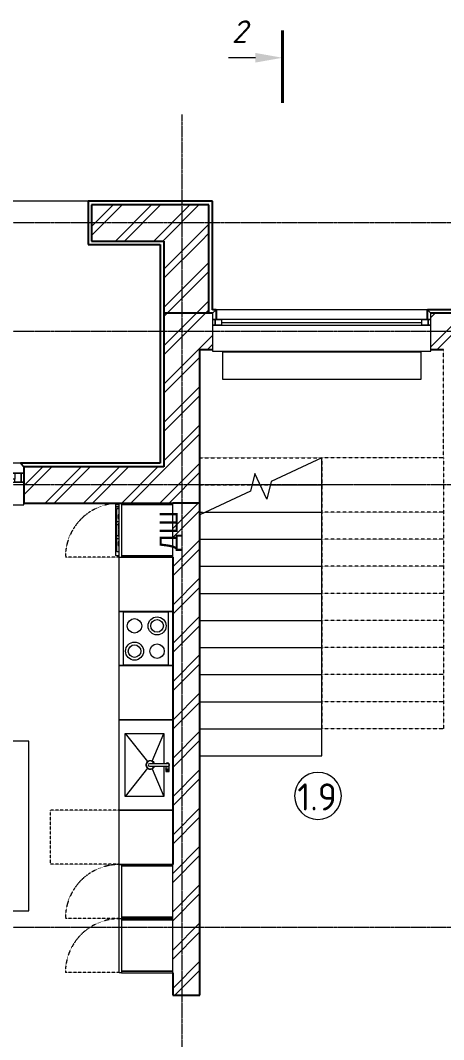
# Model space of a CAD drawing. Header units: millimetres. Extents: x -5016 to 63381, y -6019 to 88916.
# Drawn here: x 7710 to 12400, y 7660 to 18943 of the extents above; entities that cross this region are included whole.
import ezdxf

# ---------------------------------------------------------------- set-up
doc = ezdxf.new("R2010")
doc.units = ezdxf.units.MM
for name, pattern in [('Осевая 12-2-2', [16, 12, -2, 0, -2]), ('Пунктир 2-1_5', [3.5, 2, -1.5]), ('Сверху', [3.96875, 2.38125, -1.5875])]:
    doc.linetypes.add(name, pattern=pattern)
for name, color, linetype, lineweight in [('A-ANNO-NOTE', 8, 'Continuous', 13), ('A-AREA-IDEN', 8, 'Continuous', 13), ('A-FLOR', 9, 'Continuous', 13), ('A-GLAZ', 8, 'Continuous', 13), ('A-WALL', 8, 'Continuous', 13), ('A-WALL-PATT', 8, 'Continuous', 13), ('G-ANNO-SYMB', 8, 'Continuous', 13), ('I-FURN', 9, 'Continuous', 13), ('M-EQPM', 9, 'Continuous', 13), ('P-SANR-FIXT', 9, 'Continuous', 13), ('S-GRID', 8, 'Continuous', 13), ('S-STRS', 9, 'Continuous', 13), ('АР_подложка', 8, 'Continuous', 13), ('ТЗ_контекст', 8, 'Continuous', 18)]:
    doc.layers.add(name, color=color, linetype=linetype, lineweight=lineweight)
doc.styles.add('Arial', font='arial.ttf', dxfattribs={"height": 200})
doc.styles.add('GOST Common', font='GOST_Common.ttf', dxfattribs={"height": 300})
doc.styles.add('ISOCPEUR_I', font='isocpeui.ttf', dxfattribs={"height": 250})
pattern_1 = [(45, (0, 0), (-212.132, 212.132), []), (45, (0, 100), (-212.132, 212.132), [])]

# ---------------------------------------------------------------- blocks, each defined once
blk = doc.blocks.new('INT 02 Нижний модуль - x1-1563927-Этаж 1 - Планировка')
at = {"layer": 'I-FURN'}
for p, q in [((-300, 0), (-300, -600)), ((-300, -600), (300, -600)), ((300, -600), (300, -570))]:
    blk.add_line(p, q, dxfattribs=at)
at = {"layer": 'I-FURN', "color": 8, "linetype": 'Сверху', "true_color": 0x808080}
for p, q in [((-298, -600), (-298, -1360)), ((298, -600), (298, -1360)), ((-298, -1360), (298, -1360))]:
    blk.add_line(p, q, dxfattribs=at)
blk = doc.blocks.new('INT 02 Нижний модуль - x2-1563935-Этаж 1 - Планировка')
at = {"layer": 'I-FURN'}
for p, q in [((-500, 0), (-500, -600)), ((500, -600), (500, 0)), ((-350, -530), (-350, -100)), ((-350, -100), (-12, -100)), ((12, -100), (350, -100)), ((350, -100), (350, -530)), ((350, -530), (-350, -530)), ((-500, -600), (500, -600))]:
    blk.add_line(p, q, dxfattribs=at)
blk = doc.blocks.new('INT 02 Смеситель кухонный - Смеситель кухонный 360-1566564-Этаж 1 - Планировка')
at = {"layer": 'P-SANR-FIXT'}
for p, q in [((42, 19), (7, 19)), ((42, 0), (42, 19)), ((42, -19), (42, 0)), ((72, 19), (43, 19)), ((43, 0), (43, 19)), ((43, -19), (43, 0)), ((72, 0), (72, 19)), ((72, -19), (72, 0)), ((12, -19), (42, -19)), ((43, -19), (72, -19))]:
    blk.add_line(p, q, dxfattribs=at)
at = {"layer": 'P-SANR-FIXT', "flags": 128}
for points in [[(-12, 0), (-12, 0), (-12, 0), (-12, -1), (-12, -1), (-12, -2), (-12, -3), (-12, -4), (-12, -5), (-12, -6), (-12, -8), (-12, -10), (-12, -11), (-12, -13), (-12, -15), (-12, -17), (-12, -20), (-12, -22), (-12, -25), (-12, -28), (-12, -30), (-12, -33), (-12, -36), (-12, -39), (-12, -43), (-12, -46), (-12, -49), (-12, -53), (-12, -56), (-12, -60), (-12, -64), (-12, -68), (-12, -71), (-12, -75), (-12, -79), (-12, -83), (-12, -87), (-12, -91), (-12, -95), (-12, -99), (-12, -103), (-12, -107), (-12, -111), (-12, -115), (-12, -119), (-12, -123), (-12, -127), (-12, -130), (-12, -134), (-12, -138), (-12, -142), (-12, -145), (-12, -149), (-12, -152), (-12, -156), (-12, -159), (-12, -162), (-12, -165), (-12, -168), (-12, -171), (-12, -174), (-12, -176), (-12, -179), (-12, -181), (-12, -184), (-12, -186), (-12, -188), (-12, -190), (-12, -191), (-12, -193), (-12, -194), (-12, -195), (-12, -197), (-12, -198), (-12, -198), (-12, -199), (-12, -199), (-12, -200), (-12, -200), (-12, -200)], [(12, -200), (12, -200), (12, -200), (12, -199), (12, -199), (12, -198), (12, -197), (12, -196), (12, -195), (12, -194), (12, -192), (12, -190), (12, -189), (12, -187), (12, -185), (12, -183), (12, -180), (12, -178), (12, -175), (12, -172), (12, -170), (12, -167), (12, -164), (12, -161), (12, -157), (12, -154), (12, -151), (12, -147), (12, -144), (12, -140), (12, -136), (12, -132), (12, -129), (12, -125), (12, -121), (12, -117), (12, -113), (12, -109), (12, -105), (12, -101), (12, -97), (12, -93), (12, -89), (12, -85), (12, -81), (12, -77), (12, -73), (12, -70), (12, -66), (12, -62), (12, -58), (12, -55), (12, -51), (12, -48), (12, -44), (12, -41), (12, -38), (12, -35), (12, -32), (12, -29), (12, -26), (12, -24), (12, -21), (12, -19), (12, -16), (12, -14), (12, -12), (12, -10), (12, -9), (12, -7), (12, -6), (12, -5), (12, -3), (12, -2), (12, -2), (12, -1), (12, -1), (12, 0), (12, 0), (12, 0)], [(42, 18), (43, 17), (43, 17), (44, 17), (45, 17), (45, 17), (46, 17), (47, 17), (48, 17), (48, 16), (49, 16), (49, 16), (50, 16), (51, 15), (51, 15), (52, 14), (52, 14), (53, 14), (54, 13), (54, 13), (55, 12), (55, 12), (55, 11), (56, 11), (56, 10), (57, 9), (57, 9), (57, 8), (58, 8), (58, 7), (58, 6), (59, 6), (59, 5), (59, 4), (59, 4), (59, 3), (59, 2), (59, 2), (59, 1), (59, 0), (59, 0)], [(59, 0), (59, -1), (59, -1), (59, -2), (59, -3), (59, -3), (59, -4), (59, -5), (59, -6), (58, -6), (58, -7), (58, -7), (58, -8), (57, -9), (57, -9), (56, -10), (56, -10), (56, -11), (55, -12), (55, -12), (54, -13), (54, -13), (53, -13), (53, -14), (52, -14), (51, -15), (51, -15), (50, -15), (50, -16), (49, -16), (48, -16), (48, -17), (47, -17), (46, -17), (46, -17), (45, -17), (44, -17), (44, -17), (43, -17), (42, -17), (42, -17)]]:
    blk.add_lwpolyline(points, dxfattribs=at)
at = {"layer": 'P-SANR-FIXT'}
for centre, radius, start, end in [((0, 0), 22.5, 180, 237.5858), ((0, 0), 22.5, 60, 180), ((0, 0), 20, 360, 180), ((0, 0), 20, 180, 232.7574), ((0, 0), 20, 307.2426, 360), ((60, 0), 3.5, 360, 180), ((60, 0), 3.5, 180, 360), ((0, -200), 12, 180, 360)]:
    blk.add_arc(centre, radius, start, end, dxfattribs=at)
for points, knots in [([(9, 18), (8, 18), (8, 18), (8, 19), (7, 19), (7, 19), (7, 19)], [0.4001033, 0.4001033, 0.4001033, 0.4001033, 0.41666667, 0.43055556, 0.4375, 0.44444444, 0.44444444, 0.44444444, 0.44444444]), ([(12, 16), (12, 16), (12, 16), (12, 16), (12, 16), (11, 16), (11, 17)], [0.30130214, 0.30130214, 0.30130214, 0.30130214, 0.30555556, 0.31944444, 0.32638889, 0.33333333, 0.33333333, 0.33333333, 0.33333333]), ([(56, 0), (56, 0), (57, 1), (57, 1), (57, 2), (57, 2), (58, 3), (58, 3), (59, 3), (59, 3), (60, 4), (61, 3), (61, 3), (62, 3), (62, 3), (63, 2), (63, 1), (63, 1), (63, 0)], [0, 0, 0, 0, 0.055556, 0.111111, 0.166667, 0.222222, 0.277778, 0.333333, 0.388889, 0.444444, 0.513889, 0.548611, 0.583333, 0.652778, 0.722222, 0.791667, 0.861111, 1, 1, 1, 1]), ([(63, 0), (63, 0), (63, -1), (63, -1), (63, -2), (63, -2), (62, -3), (62, -3), (61, -3), (61, -3), (60, -4), (59, -3), (59, -3), (58, -3), (58, -3), (57, -2), (57, -1), (56, -1), (56, 0)], [0, 0, 0, 0, 0.055556, 0.111111, 0.166667, 0.222222, 0.277778, 0.333333, 0.388889, 0.444444, 0.513889, 0.548611, 0.583333, 0.652778, 0.722222, 0.791667, 0.861111, 1, 1, 1, 1])]:
    blk.add_open_spline(points, degree=3, knots=knots, dxfattribs=at)
blk = doc.blocks.new('INT 02 Раковина - Подстольная-1566565-Этаж 1 - Планировка')
at = {"layer": 'P-SANR-FIXT'}
for p, q in [((-43, -231), (-350, -100)), ((43, -231), (350, -100)), ((-350, -530), (-37, -280)), ((37, -280), (350, -530))]:
    blk.add_line(p, q, dxfattribs=at)
at = {"layer": 'P-SANR-FIXT', "flags": 128}
for points in [[(-43, -231), (-37, -220), (-28, -212), (-18, -206), (-12, -204)], [(12, -204), (18, -206), (28, -212), (37, -220), (43, -231)], [(-48, -250), (-46, -240), (-43, -231)], [(-37, -280), (-43, -271), (-46, -261), (-48, -250)], [(37, -280), (28, -288), (18, -294), (6, -297), (-6, -297), (-18, -294), (-28, -288), (-37, -280)], [(47, -250), (46, -261), (43, -271), (37, -280)], [(43, -231), (46, -240), (47, -250)]]:
    blk.add_lwpolyline(points, dxfattribs=at)
at = {"layer": 'P-SANR-FIXT'}
for radius, start, end in [(45, 105.4881, 180), (47.5, 138.2234, 145.8399), (47.5, 123.3585, 130.9722), (47.5, 108.4932, 116.1051), (45, 360, 74.5119), (47.5, 63.8949, 71.5068), (47.5, 49.0278, 56.6415), (47.5, 34.1601, 41.7766), (47.5, 166.3345, 180), (47.5, 180, 194.0522), (47.5, 153.088, 162.0453), (45, 180, 360), (47.5, 198.6351, 208.1454), (47.5, 213.5421, 221.9663), (47.5, 229.113, 236.7839), (47.5, 243.936, 251.6024), (47.5, 258.7577, 266.4219), (47.5, 273.5781, 281.2423), (47.5, 288.3976, 296.064), (47.5, 303.2161, 310.887), (47.5, 318.0337, 326.4579), (47.5, 17.9267, 26.912), (47.5, 331.8546, 341.3649), (47.5, 0, 13.6655), (47.5, 345.9478, 360)]:
    blk.add_arc((0, -250), radius, start, end, dxfattribs=at)
blk = doc.blocks.new('INT 02 Нижний модуль - x3-1563960-Этаж 1 - Планировка')
at = {"layer": 'I-FURN'}
for p, q in [((-300, 600), (-300, 0)), ((300, 600), (-300, 600)), ((300, 0), (300, 600))]:
    blk.add_line(p, q, dxfattribs=at)
blk = doc.blocks.new('INT 02 Электр_плита - 580-1566566-Этаж 1 - Планировка')
at = {"layer": 'M-EQPM'}
for p, q in [((290, 550), (-290, 550)), ((-290, 550), (-290, 50)), ((290, 50), (290, 550)), ((-290, 50), (290, 50))]:
    blk.add_line(p, q, dxfattribs=at)
for centre, radius in [((-140, 425), 100), ((-140, 425), 70), ((140, 425), 80), ((-140, 175), 80), ((140, 175), 100), ((140, 175), 70)]:
    blk.add_circle(centre, radius, dxfattribs=at)
blk = doc.blocks.new('INT 02 Пенал - x4-1563996-Этаж 1 - Планировка')
at = {"layer": 'I-FURN'}
for p, q in [((-284, 0), (-300, 0)), ((-300, 0), (-300, -570)), ((-284, -570), (-284, 0)), ((284, 0), (-284, 0)), ((-284, 0), (-284, -570)), ((300, 0), (284, 0)), ((284, 0), (284, -570)), ((284, -570), (284, 0)), ((300, -570), (300, 0)), ((-300, -570), (-284, -570)), ((-298, -570), (-298, -595)), ((298, -595), (-298, -595)), ((-284, -570), (284, -570)), ((-266.5, -625), (-266.5, -595)), ((-253.5, -625), (-266.5, -625)), ((-253.5, -595), (-253.5, -625)), ((-92.5, -595), (-92.5, -620)), ((-62.5, -620), (-62.5, -598)), ((62.5, -598), (62.5, -620)), ((92.5, -620), (92.5, -595)), ((284, -570), (300, -570)), ((298, -595), (298, -570))]:
    blk.add_line(p, q, dxfattribs=at)
at = {"layer": 'I-FURN', "color": 8, "linetype": 'Сверху', "true_color": 0x808080}
blk.add_line((298, -595), (298, -1191), dxfattribs=at)
blk.add_arc((298, -595), 596, 180, 270, dxfattribs=at)
blk = doc.blocks.new('INT 02 ОБ - Духовка встроенная-1566567-Этаж 1 - Планировка')
at = {"layer": 'M-EQPM'}
for p, q in [((-283, -595), (-285, -595)), ((-267, -595), (-267, -635)), ((-267, -635), (297, -635)), ((-225, -620), (-225, -595)), ((255, -620), (-225, -620)), ((-155, -595), (-155, -607)), ((-155, -607), (-115, -607)), ((-115, -607), (-115, -595)), ((-63, -595), (-63, -598)), ((-58, -598), (-63, -598)), ((-58, -595), (-58, -598)), ((-51, -598), (-58, -598)), ((-51, -595), (-51, -598)), ((-49, -598), (-51, -598)), ((-49, -598), (-49, -595)), ((-7, -598), (-49, -598)), ((-7, -595), (-7, -598)), ((0, -598), (-7, -598)), ((0, -595), (0, -598)), ((10, -595), (10, -598)), ((18, -598), (10, -598)), ((18, -595), (18, -598)), ((44, -598), (18, -598)), ((44, -598), (44, -595)), ((52, -598), (44, -598)), ((52, -595), (52, -598)), ((78, -598), (52, -598)), ((78, -595), (78, -598)), ((86, -598), (78, -598)), ((86, -595), (86, -598)), ((145, -595), (145, -607)), ((145, -607), (185, -607)), ((185, -607), (185, -595)), ((255, -595), (255, -620)), ((297, -635), (297, -595)), ((315, -595), (313, -595)), ((315, -595), (315, -570))]:
    blk.add_line(p, q, dxfattribs=at)
blk = doc.blocks.new('INT 02 Нижний модуль - x3-1564040-Этаж 1 - Планировка')
at = {"layer": 'I-FURN'}
for p, q in [((-300, 600), (-300, 0)), ((300, 600), (-300, 600)), ((300, 0), (300, 600))]:
    blk.add_line(p, q, dxfattribs=at)
blk = doc.blocks.new('INT 02 Нижний модуль - x3-V4-Этаж 1 - Планировка')
at = {"layer": 'I-FURN'}
for p, q in [((-300, 600), (-300, 0)), ((300, 600), (-300, 600)), ((300, 595), (300, 600))]:
    blk.add_line(p, q, dxfattribs=at)
blk = doc.blocks.new('INT 02 Пенал - x2-1564052-Этаж 1 - Планировка')
at = {"layer": 'I-FURN'}
for p, q in [((-284, 0), (-300, 0)), ((-300, 0), (-300, -570)), ((-284, -570), (-284, 0)), ((284, 0), (-284, 0)), ((-284, 0), (-284, -570)), ((300, 0), (284, 0)), ((284, 0), (284, -570)), ((284, -570), (284, 0)), ((300, -570), (300, 0)), ((-300, -570), (-284, -570)), ((-298, -570), (-298, -595)), ((298, -595), (-298, -595)), ((-284, -570), (284, -570)), ((284, -570), (300, -570)), ((298, -595), (298, -570))]:
    blk.add_line(p, q, dxfattribs=at)
at = {"layer": 'I-FURN', "color": 8, "linetype": 'Сверху', "true_color": 0x808080}
blk.add_line((298, -595), (298, -1191), dxfattribs=at)
blk.add_line((298, -595), (298, -1191), dxfattribs=at)
blk.add_arc((298, -595), 596, 180, 270, dxfattribs=at)
blk.add_arc((298, -595), 596, 180, 270, dxfattribs=at)
blk = doc.blocks.new('INT 20 Окно Прямоугольник 1ст - Ок-лестница 2420мм-1568873-Этаж 1 - Планировка')
at = {"layer": 'A-GLAZ'}
for p, q in [((-1170, 240), (-1210, 200)), ((1170, 240), (-1170, 240)), ((1210, 200), (1170, 240)), ((-1210, 200), (-1210, 130)), ((-1210, 130), (-1110, 130)), ((-1180, 130), (-1210, 130)), ((-1210, 130), (-1210, 70)), ((-1180, 70), (-1180, 130)), ((-1110, 130), (-1180, 130)), ((-1180, 130), (-1180, 70)), ((1110, 130), (1210, 130)), ((1180, 130), (1110, 130)), ((1210, 130), (1180, 130)), ((1180, 130), (1180, 70)), ((1180, 70), (1180, 130)), ((1210, 130), (1210, 200)), ((1210, 70), (1210, 130)), ((-1210, 70), (-1180, 70)), ((-1110, 70), (-1210, 70)), ((-1210, 70), (-1210, -200)), ((-1180, 70), (-1110, 70)), ((1210, 70), (1110, 70)), ((1110, 70), (1180, 70)), ((1180, 70), (1210, 70)), ((1210, -200), (1210, 70)), ((-1210, -200), (-1210, -220)), ((-1210, -220), (1210, -220)), ((1210, -220), (1210, -200))]:
    blk.add_line(p, q, dxfattribs=at)
blk = doc.blocks.new('INT 20 Откосы окон снаружи Прямоугольник - INT 20 Откосы окон снаружи Прямоугольник-1566588-Этаж 1 - Планировка')
at = {"layer": 'A-WALL', "lineweight": 25}
for p, q in [((-1187, 30), (-1187, -80)), ((1153, -80), (1153, 30))]:
    blk.add_line(p, q, dxfattribs=at)
blk = doc.blocks.new('INT 20 Окно раздвижное 3ст - INT 20 Окно раздвижное 3ст 4200-3000-1568881-Этаж 1 - Планировка')
at = {"layer": 'A-GLAZ'}
for p, q in [((2960, 240), (-2960, 240)), ((-3000, 130), (-2900, 130)), ((-2970, 130), (-3000, 130)), ((-2970, 30), (-2970, 130)), ((-2900, 130), (-2970, 130)), ((-2970, 130), (-2970, 30)), ((-2900, 130), (-2970, 130)), ((-2970, 130), (-2970, 30)), ((-2830, 130), (-2900, 130)), ((-2900, 130), (-2900, 97)), ((-2830, 97), (-2830, 130)), ((-990, 130), (-2830, 130)), ((-2830, 130), (-2830, 97)), ((-2830, 113), (-990, 113)), ((-920, 130), (-990, 130)), ((-990, 130), (-990, 97)), ((-990, 97), (-990, 130)), ((-920, 97), (-920, 130)), ((-920, 130), (3000, 130)), ((2970, 130), (-920, 130)), ((2900, 130), (2900, 63)), ((2970, 130), (2900, 130)), ((3000, 130), (2970, 130)), ((2970, 130), (2970, 30)), ((2970, 30), (2970, 130)), ((2970, 30), (2970, 130)), ((-3000, 30), (-2970, 30)), ((920, 30), (-3000, 30)), ((-2970, 30), (920, 30)), ((-2970, 30), (-2900, 30)), ((-2900, 97), (-2830, 97)), ((-2900, 30), (-2900, 97)), ((-2830, 97), (-990, 97)), ((-920, 97), (-990, 97)), ((-990, 97), (-990, 63)), ((-990, 97), (-920, 97)), ((-990, 63), (-920, 63)), ((-920, 63), (-920, 97)), ((920, 97), (-920, 97)), ((-920, 97), (-920, 63)), ((-920, 80), (920, 80)), ((-920, 63), (920, 63)), ((990, 97), (920, 97)), ((920, 97), (920, 63)), ((920, 63), (920, 97)), ((920, 63), (990, 63)), ((990, 63), (920, 63)), ((920, 63), (920, 30)), ((920, 30), (990, 30)), ((990, 63), (990, 97)), ((990, 30), (990, 63)), ((2830, 63), (990, 63)), ((990, 63), (990, 30)), ((990, 47), (2830, 47)), ((990, 30), (2830, 30)), ((2900, 63), (2830, 63)), ((2830, 63), (2830, 30)), ((2830, 30), (2830, 63)), ((2830, 30), (2900, 30)), ((2900, 30), (2900, 63)), ((3000, 30), (2900, 30)), ((2900, 30), (2970, 30)), ((2900, 30), (2970, 30)), ((2970, 30), (3000, 30)), ((-3000, -200), (-3000, -220)), ((-3000, -220), (3000, -220)), ((1850, -240), (1880, -210)), ((3000, -220), (3000, -200)), ((1850, -240), (1880, -270)), ((1850, -240), (1970, -240))]:
    blk.add_line(p, q, dxfattribs=at)
blk = doc.blocks.new('INT 02 Столешница островная - INT 02 Столешница островная-1565450-Этаж 1 - Планировка')
at = {"layer": 'I-FURN'}
for p, q in [((2478, 0), (598, 0)), ((598, 0), (598, -900)), ((2478, -900), (2478, 0)), ((598, -900), (2478, -900))]:
    blk.add_line(p, q, dxfattribs=at)
blk = doc.blocks.new('INT 20 Откосы окон снаружи Прямоугольник - INT 20 Откосы окон снаружи Прямоугольник-1566600-Этаж 1 - Планировка')
at = {"layer": 'A-WALL', "lineweight": 25}
for p, q in [((-1187, 30), (-1187, -80)), ((1153, -80), (1153, 30))]:
    blk.add_line(p, q, dxfattribs=at)
blk = doc.blocks.new('INT 20 Стекло - Стекло-1566589-Этаж 1 - Планировка')
at = {"layer": 'A-GLAZ'}
for p, q in [((1820, 30), (-400, 30)), ((-400, 30), (-400, -30)), ((-400, 0), (1820, 0)), ((1820, -30), (1820, 30)), ((-400, -30), (1820, -30))]:
    blk.add_line(p, q, dxfattribs=at)
blk = doc.blocks.new('Разрез - Номер спереди-3576-Этаж 1 - Планировка')
at = {"layer": 'G-ANNO-SYMB'}
blk.add_hatch(color=256, dxfattribs=at).paths.add_polyline_path([(2.47, -3), (3, 0), (3.53, -3)])
at = {"layer": 'G-ANNO-SYMB', "lineweight": 40}
blk.add_line((0, 0), (8, 0), dxfattribs=at)
at = {"layer": 'G-ANNO-SYMB'}
blk.add_line((3, -3), (3, -6), dxfattribs=at)
blk = doc.blocks.new('INT Марка помещения - Номер помещения _ Площадь _ Имя-1615504-Этаж 1 - Планировка')
at = {"layer": 'A-AREA-IDEN'}
for start, end in [(360, 180), (180, 360)]:
    blk.add_arc((0, 0), 2.6, start, end, dxfattribs=at)
blk = doc.blocks.new('АР_plan1')
at = {"layer": 'A-WALL-PATT', "lineweight": 9}
h = blk.add_hatch(dxfattribs=at)
h.set_pattern_fill('FP_1', color=256, style=0, pattern_type=2)
h.set_pattern_definition(pattern_1)
h.paths.add_polyline_path([(11968, 21173), (11968, 21573), (10668, 21573), (10668, 21173), (11468, 21173)])
h = blk.add_hatch(dxfattribs=at)
h.set_pattern_fill('FP_1', color=256, style=0, pattern_type=2)
h.set_pattern_definition(pattern_1)
h.paths.add_polyline_path([(11468, 20373), (11968, 20373), (11968, 21173), (11468, 21173), (11468, 20798)])
h = blk.add_hatch(dxfattribs=at)
h.set_pattern_fill('FP_1', color=256, style=0, pattern_type=2)
h.set_pattern_definition(pattern_1)
h.paths.add_polyline_path([(11868, 18673), (11868, 20373), (11468, 20373), (11468, 18673), (11681, 18673)])
h = blk.add_hatch(dxfattribs=at)
h.set_pattern_fill('FP_1', color=256, style=0, pattern_type=2)
h.set_pattern_definition(pattern_1)
h.paths.add_polyline_path([(14930, 19973), (14968, 19973), (14968, 20373), (14428, 20373), (14428, 19973), (14568, 19973)])
h.paths.add_polyline_path([(11868, 19973), (12008, 19973), (12008, 20373), (11868, 20373), (11868, 20243)])
h = blk.add_hatch(dxfattribs=at)
h.set_pattern_fill('FP_1', color=256, style=0, pattern_type=2)
h.set_pattern_definition(pattern_1)
h.paths.add_polyline_path([(11868, 18273), (11868, 18673), (9918, 18673), (9918, 18273), (11681, 18273)])
h.paths.add_polyline_path([(3918, 18273), (3918, 18673), (1968, 18673), (1968, 18273), (3377, 18273)])
h = blk.add_hatch(dxfattribs=at)
h.set_pattern_fill('FP_1', color=256, style=0, pattern_type=2)
h.set_pattern_definition(pattern_1)
h.paths.add_polyline_path([(11568, 5973), (11868, 5973), (11868, 7373), (11568, 7373)])
h.paths.add_polyline_path([(11681, 8273), (11868, 8273), (11868, 9573), (11568, 9573), (11568, 8273)])
h.paths.add_polyline_path([(11568, 10273), (11868, 10273), (11868, 10823), (11568, 10823)])
h.paths.add_polyline_path([(11868, 11123), (11868, 11323), (11568, 11323), (11568, 11123)])
h.paths.add_polyline_path([(11568, 12823), (11868, 12823), (11868, 18273), (11568, 18273), (11568, 12924)])
at = {"layer": 'A-FLOR'}
blk.add_line((10628, 21613), (3208, 21613), dxfattribs=at)
at = {"layer": 'A-WALL', "lineweight": 25}
for p, q in [((10628, 21613), (10628, 21133)), ((12008, 21613), (10628, 21613)), ((11968, 21573), (10668, 21573)), ((10668, 21573), (10668, 21173)), ((11968, 20373), (11968, 21573)), ((12008, 20413), (12008, 21613)), ((10628, 21133), (11428, 21133)), ((10668, 21173), (11468, 21173)), ((11428, 21133), (11428, 18713)), ((11468, 21173), (11468, 18673)), ((12008, 20373), (11468, 20373)), ((12048, 20413), (12008, 20413)), ((15008, 20413), (14388, 20413)), ((14968, 20373), (14428, 20373)), ((11868, 19973), (12008, 19973)), ((11868, 12823), (11868, 19973)), ((14428, 19973), (14568, 19973)), ((11428, 18713), (9878, 18713)), ((9878, 18713), (9918, 18673)), ((9918, 18673), (9918, 18273)), ((11468, 18673), (9918, 18673)), ((9918, 18273), (10998, 18273)), ((11868, 18273), (11568, 18273)), ((11568, 17673), (11568, 14273)), ((11568, 13073), (11568, 12823)), ((11568, 12823), (11868, 12823))]:
    blk.add_line(p, q, dxfattribs=at)
at = {"layer": 'G-ANNO-SYMB', "linetype": 'Пунктир 2-1_5'}
blk.add_line((12783, 23502), (12783, 23252), dxfattribs=at)
at = {"layer": 'S-GRID', "color": 251, "linetype": 'Осевая 12-2-2', "true_color": 0x646464}
for p, q in [((11668, 22575), (11668, -1346)), ((23376, 21373), (-1176, 21373)), ((23376, 20173), (-1176, 20173)), ((23376, 18473), (-1176, 18473)), ((23376, 13573), (-1176, 13573))]:
    blk.add_line(p, q, dxfattribs=at)
at = {"layer": 'S-STRS', "linetype": 'Пунктир 2-1_5'}
for p, q in [((11868, 19973), (11868, 18773)), ((12008, 19973), (11868, 19973)), ((14568, 19973), (14428, 19973)), ((14568, 18773), (14568, 19973)), ((11868, 18773), (13218, 18773)), ((11868, 18580), (11868, 18773)), ((14568, 18773), (13218, 18773)), ((13218, 18773), (13218, 15773)), ((14568, 18773), (14568, 15773)), ((11868, 18473), (12446, 18473)), ((12536, 18473), (12647, 18473)), ((14568, 18473), (13218, 18473)), ((11868, 18173), (11931, 18173)), ((14568, 18173), (13218, 18173)), ((14568, 17873), (13218, 17873)), ((14568, 17573), (13218, 17573)), ((14568, 17273), (13218, 17273)), ((14568, 16973), (13218, 16973)), ((14568, 16673), (13218, 16673)), ((14568, 16373), (13218, 16373)), ((14568, 16073), (13218, 16073)), ((14568, 15773), (13218, 15773))]:
    blk.add_line(p, q, dxfattribs=at)
at = {"layer": 'S-STRS'}
for p, q in [((13218, 18773), (12656, 18511)), ((13218, 18473), (13218, 18773)), ((12477, 18599), (12430, 18405)), ((12609, 18316), (12477, 18599)), ((12656, 18511), (12609, 18316)), ((12430, 18405), (11868, 18143)), ((12446, 18473), (12536, 18473)), ((12647, 18473), (13218, 18473)), ((13218, 18173), (13218, 18473)), ((11931, 18173), (13218, 18173)), ((13218, 17873), (13218, 18173)), ((11868, 17873), (13218, 17873)), ((13218, 17573), (13218, 17873)), ((11868, 17573), (13218, 17573)), ((13218, 17273), (13218, 17573)), ((11868, 17273), (13218, 17273)), ((13218, 16973), (13218, 17273)), ((11868, 16973), (13218, 16973)), ((13218, 16673), (13218, 16973)), ((11868, 16673), (13218, 16673)), ((13218, 16373), (13218, 16673)), ((11868, 16373), (13218, 16373)), ((13218, 16073), (13218, 16373)), ((11868, 16073), (13218, 16073)), ((13218, 15773), (13218, 16073)), ((11868, 15773), (13218, 15773)), ((13218, 15473), (13218, 15773)), ((11868, 15473), (13218, 15473))]:
    blk.add_line(p, q, dxfattribs=at)
at = {"layer": 'A-AREA-IDEN', "xscale": 99.99999999999993, "yscale": 99.99999999999993, "zscale": 99.99999999999993}
blk.add_blockref('INT Марка помещения - Номер помещения _ Площадь _ Имя-1615504-Этаж 1 - Планировка', (13176, 15031), dxfattribs=at)
at = {"layer": 'A-GLAZ'}
for name, p in [('INT 20 Окно Прямоугольник 1ст - Ок-лестница 2420мм-1568873-Этаж 1 - Планировка', (13218, 20173)), ('INT 20 Стекло - Стекло-1566589-Этаж 1 - Планировка', (12508, 20273)), ('INT 20 Окно раздвижное 3ст - INT 20 Окно раздвижное 3ст 4200-3000-1568881-Этаж 1 - Планировка', (6918, 18473))]:
    blk.add_blockref(name, p, dxfattribs=at)
at = {"layer": 'A-WALL', "lineweight": 25}
for name in ['INT 20 Откосы окон снаружи Прямоугольник - INT 20 Откосы окон снаружи Прямоугольник-1566588-Этаж 1 - Планировка', 'INT 20 Откосы окон снаружи Прямоугольник - INT 20 Откосы окон снаружи Прямоугольник-1566600-Этаж 1 - Планировка']:
    blk.add_blockref(name, (13235, 20383), dxfattribs=at)
at = {"layer": 'G-ANNO-SYMB', "xscale": 99.99999999999993, "yscale": 99.99999999999993, "zscale": 99.99999999999993, "rotation": 269.9999999999987}
blk.add_blockref('Разрез - Номер спереди-3576-Этаж 1 - Планировка', (12783, 23502), dxfattribs=at)
at = {"layer": 'I-FURN'}
for name, p, rotation in [('INT 02 Пенал - x4-1563996-Этаж 1 - Планировка', (11568, 17973), 270.0000000000004), ('INT 02 Нижний модуль - x3-V4-Этаж 1 - Планировка', (11568, 17373), 90.00000000000114), ('INT 02 Нижний модуль - x3-1563960-Этаж 1 - Планировка', (11568, 16773), 90.00000000000061), ('INT 02 Нижний модуль - x3-1564040-Этаж 1 - Планировка', (11568, 16173), 90.00000000000114), ('INT 02 Нижний модуль - x2-1563935-Этаж 1 - Планировка', (11568, 15373), 270.0000000000009), ('INT 02 Столешница островная - INT 02 Столешница островная-1565450-Этаж 1 - Планировка', (9973, 16236), 269.9999999999974), ('INT 02 Нижний модуль - x1-1563927-Этаж 1 - Планировка', (11568, 14573), 270.0000000000006), ('INT 02 Пенал - x2-1564052-Этаж 1 - Планировка', (11568, 13973), 270), ('INT 02 Пенал - x2-1564052-Этаж 1 - Планировка', (11568, 13373), 270)]:
    blk.add_blockref(name, p, dxfattribs=dict(at, rotation=rotation))
at = {"layer": 'M-EQPM'}
for name, p, rotation in [('INT 02 ОБ - Духовка встроенная-1566567-Этаж 1 - Планировка', (11568, 17988), 270.0000000000004), ('INT 02 Электр_плита - 580-1566566-Этаж 1 - Планировка', (11568, 16773), 90.00000000000081)]:
    blk.add_blockref(name, p, dxfattribs=dict(at, rotation=rotation))
at = {"layer": 'P-SANR-FIXT', "rotation": 270.0000000000009}
for name, p in [('INT 02 Раковина - Подстольная-1566565-Этаж 1 - Планировка', (11568, 15373)), ('INT 02 Смеситель кухонный - Смеситель кухонный 360-1566564-Этаж 1 - Планировка', (11508, 15373))]:
    blk.add_blockref(name, p, dxfattribs=at)
at = {"layer": 'A-ANNO-NOTE', "insert": (11420, 17740), "char_height": 200, "width": 545.15, "attachment_point": 1, "rotation": 90, "style": 'Arial'}
blk.add_mtext('ДШ', dxfattribs=at)
at = {"layer": 'A-AREA-IDEN', "insert": (12947, 15169), "char_height": 300, "width": 561.18, "attachment_point": 1, "style": 'GOST Common'}
blk.add_mtext('1.9', dxfattribs=at)
at = {"layer": 'G-ANNO-SYMB', "insert": (12220, 23616), "char_height": 250, "width": 224.47, "attachment_point": 1, "style": 'ISOCPEUR_I', "bg_fill": 3, "box_fill_scale": 0, "bg_fill_color": 256, "bg_fill_true_color": 3254780160, "bg_fill_transparency": 256}
blk.add_mtext('\\fISOCPEUR|b0|i1|c204|p34|;2', dxfattribs=at)

msp = doc.modelspace()

# ---------------------------------------------------------------- block references
at = {"layer": 'АР_подложка'}
msp.add_blockref('АР_plan1', (-2168, -4673), dxfattribs=at)

# ---------------------------------------------------------------- next in the draw order: linework, layer by layer
at = {"layer": 'ТЗ_контекст'}
msp.add_lwpolyline([(9950, 14970), (12150, 14970), (12150, 15270), (9950, 15270)], close=True, dxfattribs=at)

doc.saveas('drawing.dxf')
